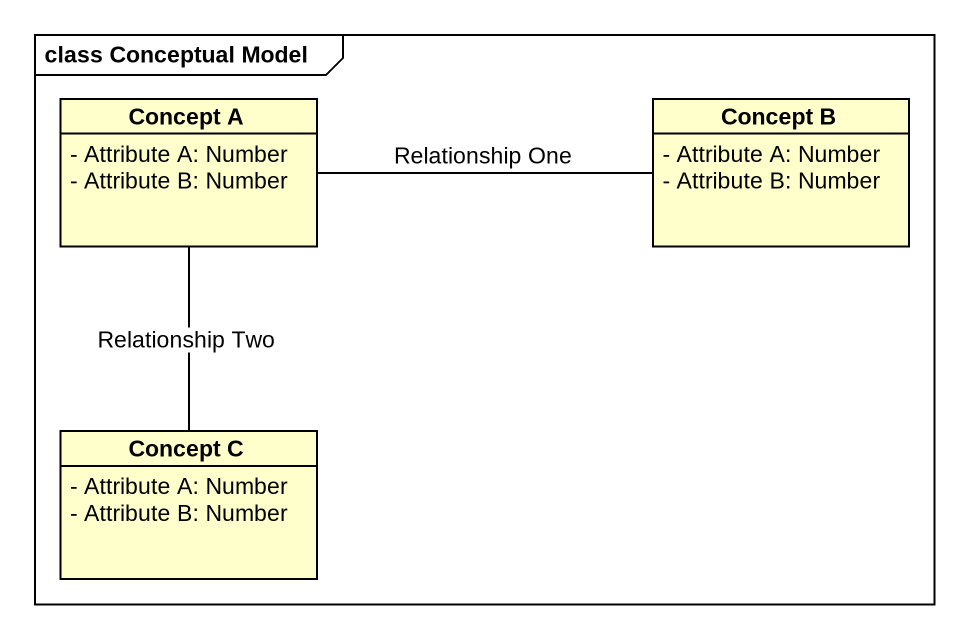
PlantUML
@startuml
mainframe class Conceptual Model
hide circle
hide empty members
skinparam classAttributeIconSize 0
class "Concept A" as Concept_A {
  - Attribute A: Number
  - Attribute B: Number
}
class "Concept B" as Concept_B {
  - Attribute A: Number
  - Attribute B: Number
}
class "Concept C" as Concept_C {
  - Attribute A: Number
  - Attribute B: Number
}
Concept_A -right- Concept_B : Relationship One
Concept_A -- Concept_C : Relationship Two
@enduml
